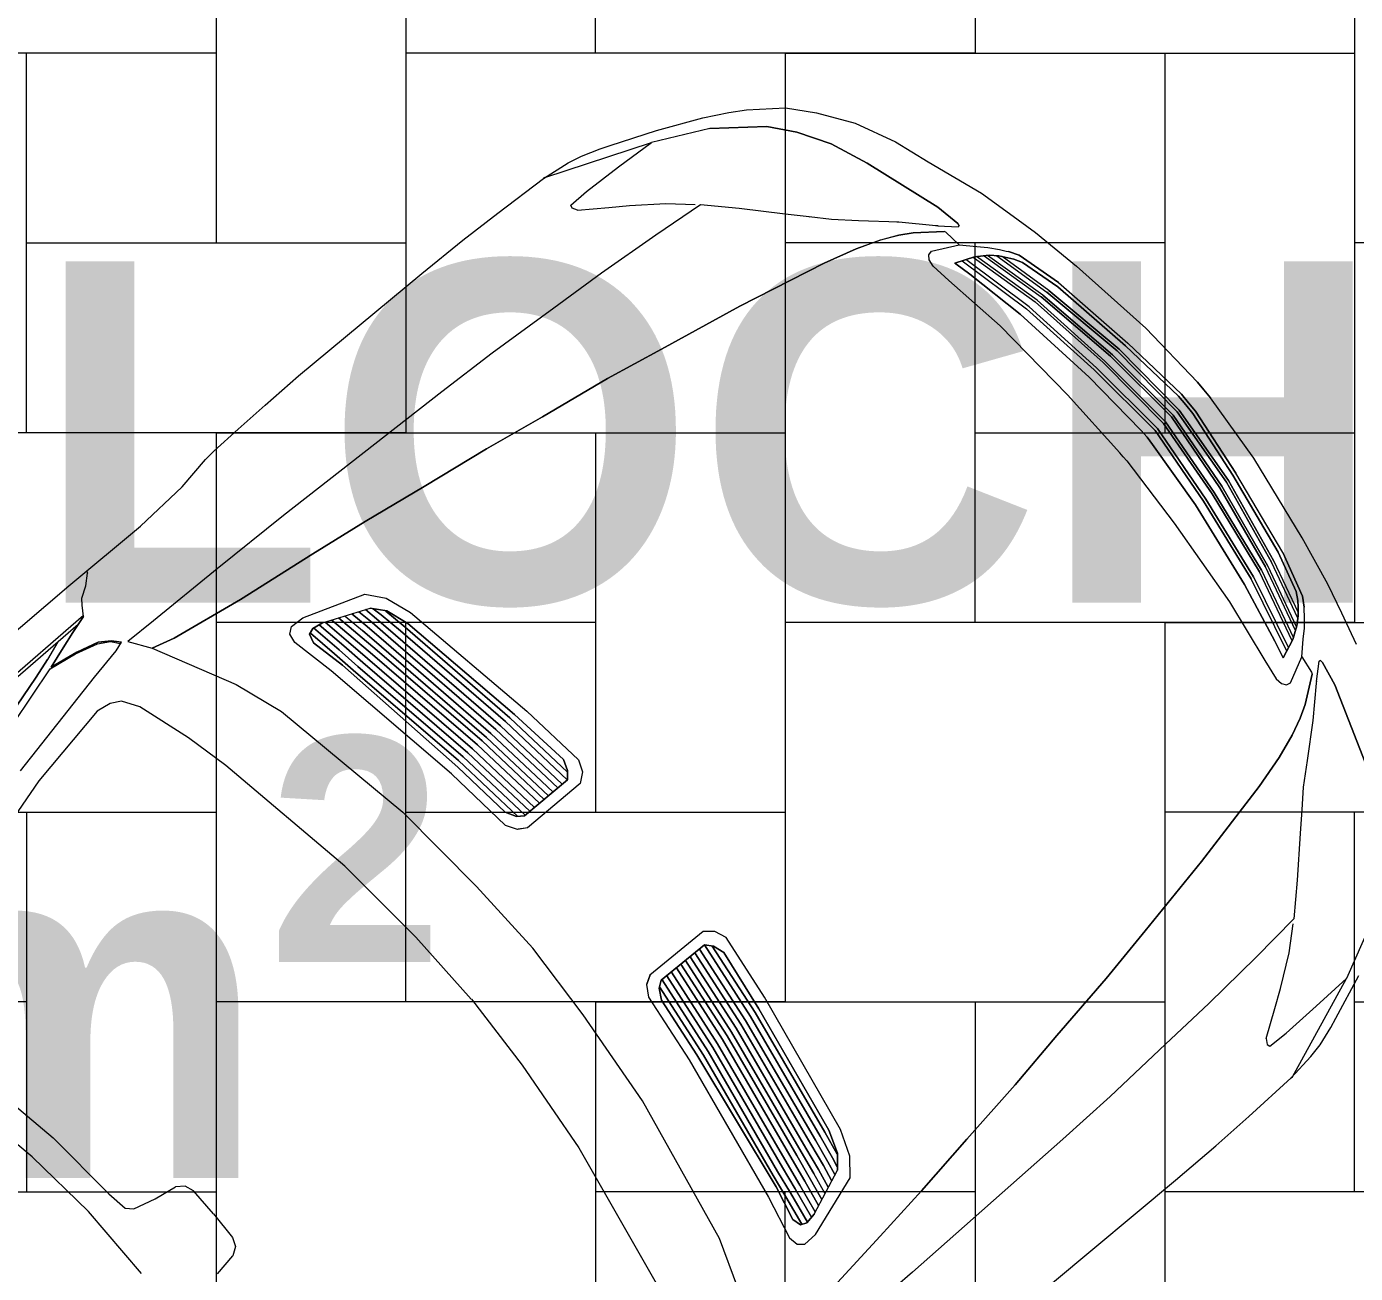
# Model space of a CAD drawing. Header units: millimetres. Extents: x 156050 to 369663, y -269476 to -128786.
# Drawn here: x 265104 to 267206, y -201418 to -199447 of the extents above; entities that cross this region are included whole.
import ezdxf

# ---------------------------------------------------------------- set-up
doc = ezdxf.new("R2010")
doc.units = ezdxf.units.MM
doc.header["$MEASUREMENT"] = 0
doc.set_wipeout_variables(frame=1)
doc.linetypes.add('Wipeout_Contour', pattern=[1000, 0, -1000])
doc.layers.add('Situace - koordinační', color=7, linetype='Continuous')
doc.styles.add('GENEROVANÝ_STYL_1', font='Arial.ttf')
doc.styles.add('GENEROVANÝ_STYL_2', font='Arial Bold.ttf')
doc.dimstyles.new('GENEROVANÝ_STYL__1', dxfattribs={"dimtxt": 600, "dimasz": 456, "dimexe": 0.18, "dimexo": 0.0625, "dimgap": 0, "dimtad": 1, "dimdec": 0, "dimzin": 0, "dimdsep": 46, "dimtxsty": 'GENEROVANÝ_STYL_1', "dimblk": 'ARROWHEAD_2', "dimblk1": 'ARROWHEAD_2', "dimblk2": 'ARROWHEAD_2', "dimcen": 0.09, "dimse1": 1, "dimse2": 1, "dimclrd": 7, "dimclre": 7, "dimclrt": 7, "dimazin": 0, "dimtfac": 1, "dimtdec": 4, "dimtmove": 2, "dimatfit": 3, "dimfxl": 1, "dimtolj": 1, "dimtzin": 0, "dimarcsym": 0})
doc.dimstyles.new('GENEROVANÝ_STYL__2', dxfattribs={"dimtxt": 600, "dimasz": 456, "dimexe": 0.18, "dimexo": 0.0625, "dimgap": 0, "dimtad": 1, "dimdec": 0, "dimzin": 0, "dimdsep": 46, "dimtxsty": 'GENEROVANÝ_STYL_1', "dimblk": 'ARROWHEAD_2', "dimblk1": 'ARROWHEAD_2', "dimblk2": 'ARROWHEAD_2', "dimcen": 0.09, "dimse1": 1, "dimse2": 1, "dimclrd": 7, "dimclre": 7, "dimclrt": 7, "dimazin": 0, "dimtfac": 1, "dimtdec": 4, "dimtmove": 0, "dimatfit": 3, "dimfxl": 1, "dimtolj": 1, "dimtzin": 0, "dimarcsym": 0})

# ---------------------------------------------------------------- blocks, each defined once
blk = doc.blocks.new('*X11')
at = {"layer": 'Situace - koordinační', "color": 253, "linetype": 'Continuous', "lineweight": 13, "true_color": 0xa8a8a8}
for p, q in [((265704.5, -198589.2), (265704.5, -199489.2)), ((266604.5, -198589.2), (266604.5, -199489.2)), ((266004.5, -199489.2), (266004.5, -198889.2)), ((267204.5, -199087.7), (267204.5, -199789.2)), ((265404.5, -199189.2), (265404.5, -199789.2)), ((265704.5, -199189.2), (265704.5, -200089.2)), ((265404.5, -199489.2), (264804.5, -199489.2)), ((265104.5, -200089.2), (265104.5, -199489.2)), ((266604.5, -199489.2), (265704.5, -199489.2)), ((266304.5, -199489.2), (267204.5, -199489.2)), ((266304.5, -199489.2), (266304.5, -200389.2)), ((266904.5, -199489.2), (266904.5, -200089.2)), ((267204.5, -199489.2), (267204.5, -200389.2)), ((265104.5, -199789.2), (265704.5, -199789.2)), ((266904.5, -199789.2), (266304.5, -199789.2)), ((266604.5, -200389.2), (266604.5, -199789.2)), ((267787.8, -199789.2), (267204.5, -199789.2)), ((265704.5, -200089.2), (264804.5, -200089.2)), ((265404.5, -200089.2), (266304.5, -200089.2)), ((265404.5, -200089.2), (265404.5, -200989.2)), ((266004.5, -200089.2), (266004.5, -200689.2)), ((266304.5, -200089.2), (266304.5, -200989.2)), ((266604.5, -200089.2), (267204.5, -200089.2)), ((266004.5, -200389.2), (265404.5, -200389.2)), ((265704.5, -200989.2), (265704.5, -200389.2)), ((267204.5, -200389.2), (266304.5, -200389.2)), ((266904.5, -200389.2), (267804.5, -200389.2)), ((266904.5, -200389.2), (266904.5, -201289.2)), ((264504.5, -200689.2), (265404.5, -200689.2)), ((265104.5, -200689.2), (265104.5, -201289.2)), ((265404.5, -200689.2), (265404.5, -201589.2)), ((265704.5, -200689.2), (266304.5, -200689.2)), ((267504.5, -200689.2), (266904.5, -200689.2)), ((267204.5, -201289.2), (267204.5, -200689.2)), ((265104.5, -200989.2), (264504.5, -200989.2)), ((266304.5, -200989.2), (265404.5, -200989.2)), ((266004.5, -200989.2), (266904.5, -200989.2)), ((266004.5, -200989.2), (266004.5, -201889.2)), ((266604.5, -200989.2), (266604.5, -201589.2)), ((266904.5, -200989.2), (266904.5, -201802.7)), ((267204.5, -200989.2), (267804.5, -200989.2)), ((264804.5, -201289.2), (265404.5, -201289.2)), ((266604.5, -201289.2), (266004.5, -201289.2)), ((266304.5, -201889.2), (266304.5, -201289.2)), ((267522, -201289.2), (266904.5, -201289.2))]:
    blk.add_line(p, q, dxfattribs=at)
blk = doc.blocks.new('výplň_1')
at = {"color": 254, "linetype": 'Wipeout_Contour', "lineweight": 0, "ltscale": 14459165.28293714}
blk.add_wipeout([(257736.9, -202722.8), (257704.5, -202761.1), (257472.8, -203118.3), (257287.4, -203501.5), (257151.3, -203904.9), (257066.6, -204322.1), (257034.6, -204746.6), (257055.8, -205171.8), (257129.9, -205591), (257255.7, -205997.7), (257431.3, -206385.5), (257653.9, -206748.4), (293199.4, -249246.5), (293593.1, -249026.5), (259030.8, -207703.9), (259010.1, -207427.9), (259010.7, -207151.1), (259032.5, -206875.2), (259075.4, -206601.8), (259139.1, -206332.5), (259177.9, -206211.2), (260581.5, -208143.5), (260762.6, -208392.9), (294380.6, -248586.5), (294774.4, -248366.5), (262964.5, -210334.7), (261108.9, -208103.2), (260971.3, -207916.8), (260963.2, -207902.5), (260856.1, -207715.7), (260764.9, -207502.7), (260698.9, -207280.6), (260658.9, -207052.4), (260645.5, -206821.1), (260658.9, -206589.8), (260698.9, -206361.5), (260764.9, -206139.4), (260841.1, -205961.6), (261312, -206453), (268416.5, -200545.4), (264580.3, -195932), (259462.5, -200187.6), (257296.6, -202263.4)], dxfattribs=at).dxf.layer = 'Situace - koordinační'
at = {"layer": 'Situace - koordinační', "color": 253, "linetype": 'Continuous', "lineweight": 13, "true_color": 0xa8a8a8}
blk.add_blockref('*X11', (0, 0), dxfattribs=at)
at = {"layer": 'Situace - koordinační', "color": 7, "lineweight": 13, "insert": (260337.3, -200365.8), "char_height": 540, "width": 7283.52, "attachment_point": 7, "style": 'GENEROVANÝ_STYL_2'}
blk.add_mtext('\\A1;ZPEVNĚNÉ PLOCHY', dxfattribs=at)
at = {"layer": 'Situace - koordinační', "color": 7, "lineweight": 13, "insert": (262298.9, -201425.2), "char_height": 540, "attachment_point": 7, "style": 'GENEROVANÝ_STYL_2'}
blk.add_mtext('\\A1;114,76 m{\\H0.66x;\\S2^  ;}', dxfattribs=at)
blk = doc.blocks.new('Luxusní auto 2 27_2')
at = {"layer": 'Situace - koordinační', "color": 253, "linetype": 'Continuous', "lineweight": 13, "true_color": 0xa8a8a8}
for p, q in [((-202.8, 928.8), (-293.6, 924.6)), ((-133, 931.1), (-202.8, 928.8)), ((-49.6, 932.3), (-133, 931.1)), ((204, 932.3), (-49.6, 932.3)), ((-296.4, 924.6), (-461.3, 859.5)), ((-362.1, 913.6), (-392.5, 903.6)), ((-339.2, 918.8), (-362.1, 913.6)), ((-293.6, 924.6), (-339.2, 918.8)), ((-293.6, 924.6), (-296.4, 924.6)), ((-296.4, 924.6), (-293.6, 924.6)), ((-408.1, 897.3), (-479.4, 868.8)), ((-392.5, 903.6), (-408.1, 897.3)), ((-396.5, 862.9), (-461.3, 859.5)), ((-332.7, 865.5), (-396.5, 862.9)), ((-299.7, 864.5), (-332.7, 865.5)), ((-298.2, 859.8), (-299.7, 864.5)), ((-546.4, 817.5), (-461.3, 859.5)), ((-461.3, 859.5), (-461.4, 859.5)), ((-461.3, 859.5), (-461.4, 859.5)), ((-302.9, 851.7), (-343.7, 823.6)), ((-302.9, 851.7), (-298.2, 859.8)), ((-343.7, 823.6), (-370.9, 805)), ((-370.9, 805), (-417.3, 770.6)), ((46, 768.1), (363.3, 778)), ((363.3, 778), (498, 780.2)), ((-417.3, 770.6), (-451.7, 739.6)), ((-268.4, 750.9), (-174.9, 756.9)), ((-174.9, 756.9), (-54.6, 764.1)), ((-54.6, 764.1), (46, 768.1)), ((-457.5, 733.9), (-372.8, 742.4)), ((-372.8, 742.4), (-268.4, 750.9)), ((-501, 690.3), (-457.5, 733.9)), ((500.4, 719.4), (366.4, 701.5)), ((366.4, 701.4), (500.4, 719.4)), ((366.4, 701.5), (270, 688.1)), ((270, 688.1), (366.4, 701.4)), ((-551.5, 636.9), (-501, 690.3)), ((-551.5, 636.9), (-501, 690.3)), ((270, 688.1), (162.7, 671)), ((162.7, 671), (270, 688.1)), ((49.1, 653.8), (-51.5, 636)), ((-51.5, 635.9), (49.1, 653.8)), ((162.7, 671), (49.1, 653.8)), ((49.1, 653.8), (162.7, 671)), ((-577.5, 609.4), (-551.5, 636.9)), ((-577.5, 609.4), (-551.5, 636.9)), ((-51.5, 636), (-169.3, 616.7)), ((-169.3, 616.7), (-51.5, 635.9)), ((443.2, 634.2), (343.8, 600)), ((465.8, 635), (443.2, 634.2)), ((475.5, 627.4), (465.8, 635)), ((-702.5, 616.1), (-744, 490.9)), ((-744, 490.9), (-702.5, 616.1)), ((-169.3, 616.7), (-264.5, 598.2)), ((-264.5, 598.2), (-169.3, 616.7)), ((424.6, 608), (441.8, 611.1)), ((441.8, 611.1), (424.6, 608)), ((431.5, 558.3), (440.5, 610.8)), ((440.5, 610.8), (431.5, 558.3)), ((441.8, 611.1), (451.6, 607.1)), ((451.6, 607.1), (441.8, 611.1)), ((462.4, 541.1), (478.1, 612)), ((478.1, 612), (475.5, 627.4)), ((591.6, 620.5), (563.8, 541.7)), ((591.6, 620.5), (563.8, 541.7)), ((-602.2, 583.5), (-577.5, 609.4)), ((-578.7, 608.2), (-577.5, 609.4)), ((-264.5, 598.2), (-403.5, 571)), ((-403.5, 571), (-264.5, 598.2)), ((343.8, 600), (322, 573.5)), ((424.6, 608), (351.5, 577.8)), ((373.8, 558.3), (379.9, 589.3)), ((379.9, 589.3), (373.8, 558.3)), ((390.1, 593.4), (383.3, 558.3)), ((392.9, 558.3), (400.1, 597.8)), ((400.1, 597.8), (392.9, 558.3)), ((410.2, 601.8), (402.4, 558.3)), ((402.4, 558.3), (410.2, 601.8)), ((420.5, 606.1), (412.2, 558.3)), ((412.2, 558.3), (420.5, 606.1)), ((421.7, 558.3), (430.4, 608.8)), ((430.4, 608.8), (421.7, 558.3)), ((449.5, 607.9), (441, 558.3)), ((441, 558.3), (449.5, 607.9)), ((455.7, 593), (443, 536.2)), ((443, 536.2), (455.7, 593)), ((451.6, 607.1), (455.7, 593)), ((455.7, 593), (451.6, 607.1)), ((-633.7, 555), (-602.2, 583.5)), ((-403.5, 571), (-549.4, 538)), ((-549.4, 538), (-403.5, 571)), ((322, 573.5), (306.9, 531.8)), ((351.5, 577.8), (333.9, 557.4)), ((333.9, 557.4), (351.5, 577.8)), ((344.9, 558.3), (348.5, 574)), ((348.5, 574), (344.9, 558.3)), ((354.5, 558.3), (358.9, 580.8)), ((358.9, 580.8), (354.5, 558.3)), ((363.9, 558.3), (369.2, 584.9)), ((369.2, 584.9), (363.9, 558.3)), ((-681.4, 512.1), (-633.7, 555)), ((333.9, 557.4), (321.3, 520.8)), ((321.3, 520.8), (333.9, 557.4)), ((335.4, 558.3), (328.3, 519.3)), ((328.3, 519.3), (335.4, 558.3)), ((335.6, 559.4), (335.4, 558.3)), ((335.4, 558.3), (335.6, 559.4)), ((337.9, 519.3), (344.9, 558.3)), ((344.9, 558.3), (337.9, 519.3)), ((348.1, 519.3), (354.5, 558.3)), ((354.5, 558.3), (348.1, 519.3)), ((363.9, 558.3), (357.6, 519.3)), ((357.6, 519.3), (363.9, 558.3)), ((367.5, 519.3), (373.8, 558.3)), ((373.8, 558.3), (367.5, 519.3)), ((383.3, 558.3), (377, 519.3)), ((377, 519.3), (383.3, 558.3)), ((386.1, 519.3), (392.9, 558.3)), ((392.9, 558.3), (386.1, 519.3)), ((402.4, 558.3), (395.6, 519.3)), ((395.6, 519.3), (402.4, 558.3)), ((412.2, 558.3), (405.9, 519.3)), ((405.9, 519.3), (412.2, 558.3)), ((415.4, 519.3), (421.7, 558.3)), ((421.7, 558.3), (415.4, 519.3)), ((425.7, 519.3), (431.5, 558.3)), ((431.5, 558.3), (425.7, 519.3)), ((441, 558.3), (435.1, 519.3)), ((435.1, 519.3), (441, 558.3)), ((-549.4, 538), (-602.8, 523)), ((-602.8, 523), (-549.4, 538)), ((306.9, 531.8), (265.3, 293.9)), ((443, 536.2), (405.7, 295.7)), ((405.7, 295.7), (443, 536.2)), ((420.4, 294), (462.4, 541.1)), ((563.8, 541.7), (518.1, 296.6)), ((563.8, 541.7), (518.1, 296.6)), ((643.4, 289.6), (686.1, 532.4)), ((-722.9, 470.4), (-681.4, 512.1)), ((-681.4, 512.1), (-679, 514.3)), ((-641.1, 509.2), (-668.3, 496.4)), ((-668.3, 496.4), (-641.1, 509.1)), ((-602.8, 523), (-641.1, 509.2)), ((-641.1, 509.1), (-602.8, 523)), ((321.3, 520.8), (283.7, 302.4)), ((283.7, 302.4), (321.3, 520.8)), ((328.3, 519.3), (292.4, 303.1)), ((292.4, 303.1), (328.3, 519.3)), ((301.9, 303), (337.9, 519.3)), ((337.9, 519.3), (301.9, 303)), ((312.1, 303.1), (348.1, 519.3)), ((348.1, 519.3), (312.1, 303.1)), ((357.6, 519.3), (321.5, 303)), ((321.5, 303), (357.6, 519.3)), ((331.4, 303.1), (367.5, 519.3)), ((367.5, 519.3), (331.4, 303.1)), ((377, 519.3), (340.8, 303)), ((340.8, 303), (377, 519.3)), ((349.8, 303.1), (386.1, 519.3)), ((386.1, 519.3), (349.8, 303.1)), ((395.6, 519.3), (359.3, 303)), ((359.3, 303), (395.6, 519.3)), ((369.6, 303.1), (405.9, 519.3)), ((405.9, 519.3), (369.6, 303.1)), ((415.4, 519.3), (378.9, 303)), ((378.9, 303), (415.4, 519.3)), ((388.7, 303.1), (425.7, 519.3)), ((425.7, 519.3), (388.7, 303.1)), ((435.1, 519.3), (398.2, 303)), ((398.2, 303), (435.1, 519.3)), ((-744, 490.9), (-751.7, 451.2)), ((-751.7, 451.2), (-744, 490.9)), ((-688, 484.8), (-727.3, 454.9)), ((-727.3, 454.9), (-688, 484.8)), ((-668.3, 496.4), (-688, 484.8)), ((-688, 484.8), (-668.3, 496.4)), ((-811, 464), (-825, 411.1)), ((-725, 468.4), (-749, 446.4)), ((-725.3, 468.1), (-722.9, 470.4)), ((-722.9, 470.4), (-722.6, 470.8)), ((-751.7, 451.2), (-751.1, 447)), ((-751.1, 447), (-751.7, 451.2)), ((-751.1, 447), (-749, 446.4)), ((-749, 446.4), (-751.1, 447)), ((-731.9, 423.6), (-728.5, 452.3)), ((-731.9, 423.6), (-728.5, 452.3)), ((-692.1, 444.1), (-731.9, 423.6)), ((-728.5, 452.3), (-727.3, 454.9)), ((-728.5, 452.3), (-727.3, 454.9)), ((-685.1, 442.2), (-692.1, 444.1)), ((-680.4, 435.7), (-685.1, 442.2)), ((-731.9, 423.6), (-751.6, 403.7)), ((-683.3, 390.8), (-678.7, 424.2)), ((-678.7, 424.2), (-680.4, 435.7)), ((-825, 411.1), (-837.5, 361.5)), ((-751.6, 403.7), (-764.4, 391.5)), ((-719.4, 401.5), (-749.2, 277.6)), ((-708.4, 405.9), (-738.7, 393.7)), ((-738.7, 393.7), (-708.4, 405.9)), ((-715.2, 377.4), (-708.8, 403.8)), ((-708.8, 403.8), (-715.2, 377.4)), ((-708.8, 403.8), (-708.4, 405.9)), ((-708.4, 405.9), (-708.8, 403.8)), ((-782.8, 277.6), (-755.9, 382.1)), ((-751.3, 385.2), (-779, 277.6)), ((-764.4, 391.5), (-776.2, 377.6)), ((-770.5, 277.6), (-741, 392.1)), ((-757.7, 380.9), (-769, 370.2)), ((-769, 370.2), (-757.7, 380.9)), ((-736.6, 394.5), (-766.7, 277.6)), ((-738.7, 393.7), (-757.7, 380.9)), ((-757.7, 380.9), (-738.7, 393.7)), ((-754.2, 277.6), (-724.9, 399.2)), ((-699.7, 283.7), (-683.3, 390.8)), ((-837.5, 361.5), (-853, 279.3)), ((-795.1, 277.6), (-772.5, 365.8)), ((-794.1, 350.5), (-785.1, 365.6)), ((-785.1, 365.6), (-794.1, 350.5)), ((-766.6, 372.5), (-791, 277.6)), ((-782.9, 368.4), (-785.1, 365.6)), ((-778, 359), (-784, 351.1)), ((-784, 351.1), (-778, 359)), ((-776.2, 377.6), (-782.9, 368.4)), ((-769, 370.2), (-778, 359)), ((-778, 359), (-769, 370.2)), ((-735.8, 277.7), (-715.2, 377.4)), ((-715.2, 377.4), (-735.8, 277.7)), ((-814.7, 277.6), (-794.1, 350.5)), ((-794.1, 350.5), (-814.7, 277.6)), ((-791.3, 338.2), (-809.2, 272.8)), ((-809.2, 272.8), (-791.3, 338.2)), ((-784, 351.1), (-791.3, 338.2)), ((-791.3, 338.2), (-784, 351.1)), ((269.5, 198.4), (283.7, 302.4)), ((283.7, 302.4), (269.5, 198.4)), ((277.3, 178.9), (292.4, 303.1)), ((292.4, 303.1), (277.3, 178.9)), ((285.6, 169.7), (301.9, 303)), ((301.9, 303), (285.6, 169.7)), ((295.8, 169.6), (312.1, 303.1)), ((312.1, 303.1), (295.8, 169.6)), ((321.5, 303), (305.2, 169.6)), ((305.2, 169.6), (321.5, 303)), ((315, 169.5), (331.4, 303.1)), ((331.4, 303.1), (315, 169.5)), ((340.8, 303), (324.5, 169.4)), ((324.5, 169.4), (340.8, 303)), ((333.5, 169.4), (349.8, 303.1)), ((349.8, 303.1), (333.5, 169.4)), ((359.3, 303), (343, 169.4)), ((343, 169.4), (359.3, 303)), ((353.2, 169.4), (369.6, 303.1)), ((369.6, 303.1), (353.2, 169.4)), ((378.9, 303), (362.7, 169.4)), ((362.7, 169.4), (378.9, 303)), ((372.5, 169.4), (388.7, 303.1)), ((388.7, 303.1), (372.5, 169.4)), ((398.2, 303), (382.6, 175.3)), ((382.6, 175.3), (398.2, 303)), ((405.7, 295.7), (393.6, 193.3)), ((393.6, 193.3), (405.7, 295.7)), ((518.1, 296.6), (503.6, 132)), ((518.1, 296.6), (503.6, 132)), ((-853, 279.3), (-874.6, 133.9)), ((-814.7, 277.6), (-837.5, 133.7)), ((-795.1, 277.6), (-820.9, 135.1)), ((-820.9, 135.1), (-795.1, 277.6)), ((-816.8, 135.1), (-791, 277.6)), ((-791, 277.6), (-816.8, 135.1)), ((-782.8, 277.6), (-807.3, 135.1)), ((-807.3, 135.1), (-782.8, 277.6)), ((-803.4, 135.1), (-779, 277.6)), ((-779, 277.6), (-803.4, 135.1)), ((-770.5, 277.6), (-791.7, 135.1)), ((-791.7, 135.1), (-770.5, 277.6)), ((-787.9, 135.1), (-766.7, 277.6)), ((-766.7, 277.6), (-787.9, 135.1)), ((-754.2, 277.6), (-774.7, 135.1)), ((-774.7, 135.1), (-754.2, 277.6)), ((-769.8, 135.1), (-749.2, 277.6)), ((-749.2, 277.6), (-769.8, 135.1)), ((-756.2, 131.4), (-735.8, 277.7)), ((-735.8, 277.7), (-756.2, 131.4)), ((-712.1, 132), (-699.7, 283.7)), ((265.3, 293.9), (251.5, 182.6)), ((406.6, 176.7), (420.4, 294)), ((629, 131.5), (643.4, 289.6)), ((-809.2, 272.8), (-832.1, 133)), ((-832.1, 133), (-809.2, 272.8)), ((275.7, 180.5), (269.5, 198.4)), ((269.5, 198.4), (275.7, 180.5)), ((393.6, 193.3), (384.5, 176.5)), ((384.5, 176.5), (393.6, 193.3)), ((251.5, 182.6), (259.1, 164)), ((285.1, 169.7), (275.7, 180.5)), ((275.7, 180.5), (285.1, 169.7)), ((373.9, 168.9), (285.1, 169.7)), ((285.1, 169.7), (373.9, 168.9)), ((384.5, 176.5), (373.9, 168.9)), ((373.9, 168.9), (384.5, 176.5)), ((396, 159.5), (406.6, 176.7)), ((259.1, 164), (273.5, 152.1)), ((273.5, 152.1), (382.2, 151.3)), ((381.9, 151.3), (395, 159.2)), ((382.2, 151.3), (396, 159.5)), ((-874.6, 133.9), (-882.9, 16.1)), ((-851.1, 17.3), (-837.5, 133.7)), ((-837.5, 133.7), (-851.1, 17.3)), ((-832.1, 133), (-845.5, 17.8)), ((-845.5, 17.8), (-832.1, 133)), ((-820.9, 135.1), (-832.3, 0)), ((-832.3, 0), (-820.9, 135.1)), ((-828.2, 0), (-816.8, 135.1)), ((-816.8, 135.1), (-828.2, 0)), ((-807.3, 135.1), (-820, 0)), ((-820, 0), (-807.3, 135.1)), ((-816.2, 0), (-803.4, 135.1)), ((-803.4, 135.1), (-816.2, 0)), ((-791.7, 135.1), (-803.8, 0)), ((-803.8, 0), (-791.7, 135.1)), ((-799.9, 0), (-787.9, 135.1)), ((-787.9, 135.1), (-799.9, 0)), ((-774.7, 135.1), (-787.3, 0)), ((-787.3, 0), (-774.7, 135.1)), ((-782.4, 0), (-769.8, 135.1)), ((-769.8, 135.1), (-782.4, 0)), ((-765.3, 14.7), (-756.2, 131.4)), ((-756.2, 131.4), (-765.3, 14.7)), ((-717.2, 8.4), (-712.1, 132)), ((503.6, 132), (497.6, 0)), ((503.6, 132), (497.6, 0)), ((623.8, 0.2), (629, 131.5)), ((1160.9, 62.1), (1173.2, 71)), ((1210.3, 77), (1173.2, 71)), ((1154.4, 0), (1155.3, 48.2)), ((1155.3, 48.2), (1160.9, 62.1)), ((-882.9, 0), (-882.9, 16.1)), ((-882.9, 16.1), (-882.9, 0)), ((-882.9, 0), (-882.9, 16.1)), ((-882.9, 16.1), (-882.9, 0)), ((-882.9, 0), (-882.9, -16.1)), ((-882.9, -16.1), (-882.9, 0)), ((-882.9, 0), (-882.9, -16.1)), ((-882.9, -16.1), (-882.9, 0)), ((-851.1, 0), (-851.1, 17.3)), ((-851.1, 17.3), (-851.1, 0)), ((-845.5, 17.8), (-845.6, 0)), ((-845.6, 0), (-845.5, 17.8)), ((-820.9, -135.1), (-832.3, 0)), ((-832.3, 0), (-820.9, -135.1)), ((-828.2, 0), (-816.8, -135.1)), ((-816.8, -135.1), (-828.2, 0)), ((-807.3, -135.1), (-820, 0)), ((-820, 0), (-807.3, -135.1)), ((-816.2, 0), (-803.4, -135.1)), ((-803.4, -135.1), (-816.2, 0)), ((-791.7, -135.1), (-803.8, 0)), ((-803.8, 0), (-791.7, -135.1)), ((-799.9, 0), (-787.9, -135.1)), ((-787.9, -135.1), (-799.9, 0)), ((-774.7, -135.1), (-787.3, 0)), ((-787.3, 0), (-774.7, -135.1)), ((-782.4, 0), (-769.8, -135.1)), ((-769.8, -135.1), (-782.4, 0)), ((-766, 0), (-765.3, 14.7)), ((-765.3, 14.7), (-766, 0)), ((-717.2, 0), (-717.2, 8.4)), ((-717.2, 0), (-717.2, -8.4)), ((503.6, -132), (497.6, 0)), ((503.6, -132), (497.6, 0)), ((1154.4, 0), (1155.3, -48.2)), ((-874.6, -133.9), (-882.9, -16.1)), ((-851.1, 0), (-851.1, -17.3)), ((-851.1, -17.3), (-851.1, 0)), ((-851.1, -17.3), (-837.5, -133.7)), ((-837.5, -133.7), (-851.1, -17.3)), ((-845.5, -17.8), (-845.6, 0)), ((-845.6, 0), (-845.5, -17.8)), ((-832.1, -133), (-845.5, -17.8)), ((-845.5, -17.8), (-832.1, -133)), ((-766, 0), (-765.3, -14.7)), ((-765.3, -14.7), (-766, 0)), ((-765.3, -14.7), (-756.2, -131.4)), ((-756.2, -131.4), (-765.3, -14.7)), ((-717.2, -8.4), (-712.1, -132)), ((623.8, -0.2), (629, -131.5)), ((1302, -0.2), (1304.3, -129.1)), ((1155.3, -48.2), (1160.9, -62.1)), ((1160.9, -62.1), (1173.2, -71)), ((1210.3, -77), (1173.2, -71)), ((1246.2, -86.7), (1210.3, -77)), ((1256.2, -96.1), (1246.2, -86.7)), ((1261.5, -129.8), (1256.2, -96.1)), ((-853, -279.3), (-874.6, -133.9)), ((-814.7, -277.6), (-837.5, -133.7)), ((-809.2, -272.8), (-832.1, -133)), ((-832.1, -133), (-809.2, -272.8)), ((-795.1, -277.6), (-820.9, -135.1)), ((-820.9, -135.1), (-795.1, -277.6)), ((-816.8, -135.1), (-791, -277.6)), ((-791, -277.6), (-816.8, -135.1)), ((-782.8, -277.6), (-807.3, -135.1)), ((-807.3, -135.1), (-782.8, -277.6)), ((-803.4, -135.1), (-779, -277.6)), ((-779, -277.6), (-803.4, -135.1)), ((-770.5, -277.6), (-791.7, -135.1)), ((-791.7, -135.1), (-770.5, -277.6)), ((-787.9, -135.1), (-766.7, -277.6)), ((-766.7, -277.6), (-787.9, -135.1)), ((-754.2, -277.6), (-774.7, -135.1)), ((-774.7, -135.1), (-754.2, -277.6)), ((-769.8, -135.1), (-749.2, -277.6)), ((-749.2, -277.6), (-769.8, -135.1)), ((-756.2, -131.4), (-735.8, -277.7)), ((-735.8, -277.7), (-756.2, -131.4)), ((-712.1, -132), (-699.7, -283.7)), ((518.1, -296.6), (503.6, -132)), ((518.1, -296.6), (503.6, -132)), ((629, -131.5), (643.4, -289.6)), ((1272.6, -254.6), (1261.5, -129.8)), ((1304.3, -129.1), (1317.3, -252.4)), ((251.5, -182.6), (259.1, -164)), ((259.1, -164), (273.5, -152.1)), ((273.5, -152.1), (382.2, -151.3)), ((381.9, -151.3), (395, -159.2)), ((382.2, -151.3), (396, -159.5)), ((396, -159.5), (406.6, -176.7)), ((265.3, -293.9), (251.5, -182.6)), ((275.7, -180.5), (269.5, -198.4)), ((269.5, -198.4), (275.7, -180.5)), ((285.1, -169.7), (275.7, -180.5)), ((275.7, -180.5), (285.1, -169.7)), ((277.3, -178.9), (292.4, -303.1)), ((292.4, -303.1), (277.3, -178.9)), ((373.9, -168.9), (285.1, -169.7)), ((285.1, -169.7), (373.9, -168.9)), ((285.6, -169.7), (301.9, -303)), ((301.9, -303), (285.6, -169.7)), ((295.8, -169.6), (312.1, -303.1)), ((312.1, -303.1), (295.8, -169.6)), ((321.5, -303), (305.2, -169.6)), ((305.2, -169.6), (321.5, -303)), ((315, -169.5), (331.4, -303.1)), ((331.4, -303.1), (315, -169.5)), ((340.8, -303), (324.5, -169.4)), ((324.5, -169.4), (340.8, -303)), ((333.5, -169.4), (349.8, -303.1)), ((349.8, -303.1), (333.5, -169.4)), ((359.3, -303), (343, -169.4)), ((343, -169.4), (359.3, -303)), ((353.2, -169.4), (369.6, -303.1)), ((369.6, -303.1), (353.2, -169.4)), ((378.9, -303), (362.7, -169.4)), ((362.7, -169.4), (378.9, -303)), ((372.5, -169.4), (388.7, -303.1)), ((388.7, -303.1), (372.5, -169.4)), ((384.5, -176.5), (373.9, -168.9)), ((373.9, -168.9), (384.5, -176.5)), ((398.2, -303), (382.6, -175.3)), ((382.6, -175.3), (398.2, -303)), ((393.6, -193.3), (384.5, -176.5)), ((384.5, -176.5), (393.6, -193.3)), ((406.6, -176.7), (420.4, -294)), ((269.5, -198.4), (283.7, -302.4)), ((283.7, -302.4), (269.5, -198.4)), ((405.7, -295.7), (393.6, -193.3)), ((393.6, -193.3), (405.7, -295.7)), ((-791.3, -338.2), (-809.2, -272.8)), ((-809.2, -272.8), (-791.3, -338.2)), ((1304.3, -431.1), (1272.6, -254.6)), ((1317.3, -252.4), (1349, -424.2)), ((-837.5, -361.5), (-853, -279.3)), ((-814.7, -277.6), (-794.1, -350.5)), ((-794.1, -350.5), (-814.7, -277.6)), ((-795.1, -277.6), (-772.5, -365.8)), ((-766.6, -372.5), (-791, -277.6)), ((-782.8, -277.6), (-755.9, -382.1)), ((-751.3, -385.2), (-779, -277.6)), ((-770.5, -277.6), (-741, -392.1)), ((-736.6, -394.5), (-766.7, -277.6)), ((-754.2, -277.6), (-724.9, -399.2)), ((-719.4, -401.5), (-749.2, -277.6)), ((-735.8, -277.7), (-715.2, -377.4)), ((-715.2, -377.4), (-735.8, -277.7)), ((-699.7, -283.7), (-683.3, -390.8)), ((306.9, -531.8), (265.3, -293.9)), ((420.4, -294), (462.4, -541.1)), ((643.4, -289.6), (686.1, -532.4)), ((321.3, -520.8), (283.7, -302.4)), ((283.7, -302.4), (321.3, -520.8)), ((328.3, -519.3), (292.4, -303.1)), ((292.4, -303.1), (328.3, -519.3)), ((301.9, -303), (337.9, -519.3)), ((337.9, -519.3), (301.9, -303)), ((312.1, -303.1), (348.1, -519.3)), ((348.1, -519.3), (312.1, -303.1)), ((357.6, -519.3), (321.5, -303)), ((321.5, -303), (357.6, -519.3)), ((331.4, -303.1), (367.5, -519.3)), ((367.5, -519.3), (331.4, -303.1)), ((377, -519.3), (340.8, -303)), ((340.8, -303), (377, -519.3)), ((349.8, -303.1), (386.1, -519.3)), ((386.1, -519.3), (349.8, -303.1)), ((395.6, -519.3), (359.3, -303)), ((359.3, -303), (395.6, -519.3)), ((369.6, -303.1), (405.9, -519.3)), ((405.9, -519.3), (369.6, -303.1)), ((415.4, -519.3), (378.9, -303)), ((378.9, -303), (415.4, -519.3)), ((388.7, -303.1), (425.7, -519.3)), ((425.7, -519.3), (388.7, -303.1)), ((435.1, -519.3), (398.2, -303)), ((398.2, -303), (435.1, -519.3)), ((443, -536.2), (405.7, -295.7)), ((405.7, -295.7), (443, -536.2)), ((563.8, -541.7), (518.1, -296.6)), ((563.8, -541.7), (518.1, -296.6)), ((-794.1, -350.5), (-785.1, -365.6)), ((-785.1, -365.6), (-794.1, -350.5)), ((-784, -351.1), (-791.3, -338.2)), ((-791.3, -338.2), (-784, -351.1)), ((-778, -359), (-784, -351.1)), ((-784, -351.1), (-778, -359)), ((-825, -411.1), (-837.5, -361.5)), ((-782.9, -368.4), (-785.1, -365.6)), ((-776.2, -377.6), (-782.9, -368.4)), ((-769, -370.2), (-778, -359)), ((-778, -359), (-769, -370.2)), ((-764.4, -391.5), (-776.2, -377.6)), ((-757.7, -380.9), (-769, -370.2)), ((-769, -370.2), (-757.7, -380.9)), ((-715.2, -377.4), (-708.8, -403.8)), ((-708.8, -403.8), (-715.2, -377.4)), ((-751.6, -403.7), (-764.4, -391.5)), ((-738.7, -393.7), (-757.7, -380.9)), ((-757.7, -380.9), (-738.7, -393.7)), ((-708.4, -405.9), (-738.7, -393.7)), ((-738.7, -393.7), (-708.4, -405.9)), ((-683.3, -390.8), (-678.7, -424.2)), ((-811, -464), (-825, -411.1)), ((-731.9, -423.6), (-751.6, -403.7)), ((-708.8, -403.8), (-708.4, -405.9)), ((-708.4, -405.9), (-708.8, -403.8)), ((-692.1, -444.1), (-731.9, -423.6)), ((-731.9, -423.6), (-728.5, -452.3)), ((-731.9, -423.6), (-728.5, -452.3)), ((-680.4, -435.7), (-685.1, -442.2)), ((-678.7, -424.2), (-680.4, -435.7)), ((-751.7, -451.2), (-751.1, -447)), ((-751.1, -447), (-751.7, -451.2)), ((-744, -490.9), (-751.7, -451.2)), ((-751.7, -451.2), (-744, -490.9)), ((-751.1, -447), (-749, -446.4)), ((-749, -446.4), (-751.1, -447)), ((-725, -468.4), (-749, -446.4)), ((-728.5, -452.3), (-727.3, -454.9)), ((-728.5, -452.3), (-727.3, -454.9)), ((-688, -484.8), (-727.3, -454.9)), ((-727.3, -454.9), (-688, -484.8)), ((-685.1, -442.2), (-692.1, -444.1)), ((-778.3, -556.1), (-811, -464)), ((-725.3, -468.1), (-722.9, -470.4)), ((-722.9, -470.4), (-722.6, -470.8)), ((-722.9, -470.4), (-681.4, -512.1)), ((-702.5, -616.1), (-744, -490.9)), ((-744, -490.9), (-702.5, -616.1)), ((-668.3, -496.4), (-688, -484.8)), ((-688, -484.8), (-668.3, -496.4)), ((-641.1, -509.2), (-668.3, -496.4)), ((-668.3, -496.4), (-641.1, -509.1)), ((-681.4, -512.1), (-633.7, -555)), ((-681.4, -512.1), (-679, -514.3)), ((-641.1, -509.1), (-602.8, -523)), ((-602.8, -523), (-641.1, -509.2)), ((-549.4, -538), (-602.8, -523)), ((-602.8, -523), (-549.4, -538)), ((333.9, -557.4), (321.3, -520.8)), ((321.3, -520.8), (333.9, -557.4)), ((335.4, -558.3), (328.3, -519.3)), ((328.3, -519.3), (335.4, -558.3)), ((337.9, -519.3), (344.9, -558.3)), ((344.9, -558.3), (337.9, -519.3)), ((348.1, -519.3), (354.5, -558.3)), ((354.5, -558.3), (348.1, -519.3)), ((363.9, -558.3), (357.6, -519.3)), ((357.6, -519.3), (363.9, -558.3)), ((367.5, -519.3), (373.8, -558.3)), ((373.8, -558.3), (367.5, -519.3)), ((383.3, -558.3), (377, -519.3)), ((377, -519.3), (383.3, -558.3)), ((386.1, -519.3), (392.9, -558.3)), ((392.9, -558.3), (386.1, -519.3)), ((402.4, -558.3), (395.6, -519.3)), ((395.6, -519.3), (402.4, -558.3)), ((412.2, -558.3), (405.9, -519.3)), ((405.9, -519.3), (412.2, -558.3)), ((415.4, -519.3), (421.7, -558.3)), ((421.7, -558.3), (415.4, -519.3)), ((425.7, -519.3), (431.5, -558.3)), ((431.5, -558.3), (425.7, -519.3)), ((441, -558.3), (435.1, -519.3)), ((435.1, -519.3), (441, -558.3)), ((-403.5, -571), (-549.4, -538)), ((-549.4, -538), (-403.5, -571)), ((322, -573.5), (306.9, -531.8)), ((455.7, -593), (443, -536.2)), ((443, -536.2), (455.7, -593)), ((462.4, -541.1), (478.1, -612)), ((591.6, -620.5), (563.8, -541.7)), ((591.6, -620.5), (563.8, -541.7)), ((686.1, -532.4), (703.6, -603.8)), ((-758.8, -613.2), (-778.3, -556.1)), ((-633.7, -555), (-602.2, -583.5)), ((351.5, -577.8), (333.9, -557.4)), ((333.9, -557.4), (351.5, -577.8)), ((335.6, -559.4), (335.4, -558.3)), ((335.4, -558.3), (335.6, -559.4)), ((344.9, -558.3), (348.5, -574)), ((348.5, -574), (344.9, -558.3)), ((354.5, -558.3), (358.9, -580.8)), ((358.9, -580.8), (354.5, -558.3)), ((363.9, -558.3), (369.2, -584.9)), ((369.2, -584.9), (363.9, -558.3)), ((373.8, -558.3), (379.9, -589.3)), ((379.9, -589.3), (373.8, -558.3)), ((390.1, -593.4), (383.3, -558.3)), ((392.9, -558.3), (400.1, -597.8)), ((400.1, -597.8), (392.9, -558.3)), ((410.2, -601.8), (402.4, -558.3)), ((402.4, -558.3), (410.2, -601.8)), ((420.5, -606.1), (412.2, -558.3)), ((412.2, -558.3), (420.5, -606.1)), ((421.7, -558.3), (430.4, -608.8)), ((430.4, -608.8), (421.7, -558.3)), ((431.5, -558.3), (440.5, -610.8)), ((440.5, -610.8), (431.5, -558.3)), ((449.5, -607.9), (441, -558.3)), ((441, -558.3), (449.5, -607.9)), ((-602.2, -583.5), (-577.5, -609.4)), ((-264.5, -598.2), (-403.5, -571)), ((-403.5, -571), (-264.5, -598.2)), ((343.8, -600), (322, -573.5)), ((424.6, -608), (351.5, -577.8)), ((-578.7, -608.2), (-577.5, -609.4)), ((-577.5, -609.4), (-551.5, -636.9)), ((-577.5, -609.4), (-551.5, -636.9)), ((-169.3, -616.7), (-264.5, -598.2)), ((-264.5, -598.2), (-169.3, -616.7)), ((443.2, -634.2), (343.8, -600)), ((424.6, -608), (441.8, -611.1)), ((441.8, -611.1), (424.6, -608)), ((441.8, -611.1), (451.6, -607.1)), ((451.6, -607.1), (441.8, -611.1)), ((451.6, -607.1), (455.7, -593)), ((455.7, -593), (451.6, -607.1)), ((703.6, -603.8), (731.8, -690.6)), ((-728.5, -676.8), (-758.8, -613.2)), ((-678.1, -676), (-702.5, -616.1)), ((-702.5, -616.1), (-678.1, -676)), ((-51.5, -636), (-169.3, -616.7)), ((-169.3, -616.7), (-51.5, -635.9)), ((475.5, -627.4), (465.8, -635)), ((478.1, -612), (475.5, -627.4)), ((657.2, -749.4), (591.6, -620.5)), ((657.2, -749.4), (591.6, -620.5)), ((-551.5, -636.9), (-501, -690.3)), ((-551.5, -636.9), (-501, -690.3)), ((-51.5, -635.9), (49.1, -653.8)), ((49.1, -653.8), (-51.5, -636)), ((465.8, -635), (443.2, -634.2)), ((929, -702.8), (1154.7, -639.4)), ((162.7, -671), (49.1, -653.8)), ((49.1, -653.8), (162.7, -671)), ((270, -688.1), (162.7, -671)), ((162.7, -671), (270, -688.1)), ((-692.1, -728.4), (-728.5, -676.8)), ((-648.4, -725.1), (-678.1, -676)), ((-678.1, -676), (-648.4, -725.1)), ((-501, -690.3), (-457.5, -733.9)), ((366.4, -701.5), (270, -688.1)), ((270, -688.1), (366.4, -701.4)), ((731.8, -690.6), (748, -715.7)), ((366.4, -701.4), (500.4, -719.4)), ((500.4, -719.4), (366.4, -701.5)), ((787.6, -728.3), (929, -702.8)), ((-659.3, -766.1), (-692.1, -728.4)), ((-617.9, -762.1), (-648.4, -725.1)), ((-648.4, -725.1), (-617.9, -762.1)), ((-457.5, -733.9), (-372.8, -742.4)), ((474.8, -715.9), (474.8, -716)), ((474.8, -716), (474.8, -715.9)), ((476, -716.1), (476, -716.1)), ((620.2, -739.5), (500.4, -719.4)), ((500.4, -719.4), (620.2, -739.4)), ((748, -715.7), (764.4, -724.7)), ((941.1, -733.4), (756.7, -772.5)), ((764.4, -724.7), (787.6, -728.3)), ((-417.3, -770.6), (-451.7, -739.6)), ((-372.8, -742.4), (-268.4, -750.9)), ((-268.4, -750.9), (-174.9, -756.9)), ((620.2, -739.4), (657.2, -749.4)), ((657.2, -749.4), (620.2, -739.5)), ((639.3, -744.6), (639.3, -744.5)), ((680, -782.4), (657.2, -749.4)), ((680, -782.4), (657.2, -749.4)), ((-610.1, -802.9), (-659.3, -766.1)), ((-546.4, -817.5), (-617.9, -762.1)), ((-617.9, -762.1), (-546.4, -817.5)), ((-370.9, -805), (-417.3, -770.6)), ((-174.9, -756.9), (-54.6, -764.1)), ((-54.6, -764.1), (46, -768.1)), ((46, -768.1), (363.3, -778)), ((756.7, -772.5), (703.8, -782.7)), ((363.3, -778), (498, -780.2)), ((498, -780.2), (627.9, -781.6)), ((627.9, -781.6), (680, -782.4)), ((703.8, -782.7), (688.3, -787.6)), ((688.3, -787.6), (699.1, -799.7)), ((699.1, -799.7), (688.3, -787.6)), ((701.4, -799.7), (691.2, -787.4)), ((902, -798.4), (802.2, -827.7)), ((827.6, -831.3), (987.5, -785.6)), ((987.5, -785.6), (827.6, -831.3)), ((-585.6, -817.6), (-610.1, -802.9)), ((-548.9, -837.4), (-585.6, -817.6)), ((-546.4, -817.5), (-461.3, -859.5)), ((-343.7, -823.6), (-370.9, -805)), ((699.1, -799.7), (716.6, -811.5)), ((716.6, -811.5), (699.1, -799.7)), ((719.2, -810.1), (701.4, -799.7)), ((716.6, -811.5), (752.7, -821)), ((752.7, -821), (716.6, -811.5)), ((756.2, -819.9), (719.2, -810.1)), ((-479.4, -868.8), (-548.9, -837.4)), ((-302.9, -851.7), (-343.7, -823.6)), ((765.3, -840), (737.7, -848.9)), ((737.7, -848.9), (765.3, -840)), ((752.7, -821), (798.9, -828.6)), ((798.9, -828.6), (752.7, -821)), ((802.2, -827.7), (756.2, -819.9)), ((798.9, -828.6), (765.3, -840)), ((765.3, -840), (798.9, -828.6)), ((795.9, -841.2), (827.6, -831.3)), ((827.6, -831.3), (795.9, -841.2)), ((798.9, -827.2), (798.9, -828.6)), ((798.9, -828.6), (798.9, -827.2)), ((-461.3, -859.5), (-461.4, -859.5)), ((-461.3, -859.5), (-461.4, -859.5)), ((-296.4, -924.6), (-461.3, -859.5)), ((-396.5, -862.9), (-461.3, -859.5)), ((-302.9, -851.7), (-298.2, -859.8)), ((-298.2, -859.8), (-299.7, -864.5)), ((708.5, -857.6), (698.8, -872.5)), ((883.2, -855.6), (707.5, -859.2)), ((737.7, -848.9), (708.5, -857.6)), ((708.5, -857.6), (737.7, -848.9)), ((712.6, -856.6), (712.7, -856.6)), ((723.1, -853.3), (875.5, -850)), ((765.6, -852.4), (795.9, -841.2)), ((-408.1, -897.3), (-479.4, -868.8)), ((-332.7, -865.5), (-396.5, -862.9)), ((-299.7, -864.5), (-332.7, -865.5)), ((692.1, -881.2), (675, -892.5)), ((698.8, -872.5), (692.1, -881.2)), ((-392.5, -903.6), (-408.1, -897.3)), ((-362.1, -913.6), (-392.5, -903.6)), ((675, -892.5), (660.2, -905.9)), ((-339.2, -918.8), (-362.1, -913.6)), ((-293.6, -924.6), (-339.2, -918.8)), ((-293.6, -924.6), (-296.4, -924.6)), ((-296.4, -924.6), (-293.6, -924.6)), ((-202.8, -928.8), (-293.6, -924.6)), ((457.5, -915.4), (401.9, -924.9)), ((547.8, -909.5), (457.5, -915.4)), ((695.5, -909.4), (547.8, -909.5)), ((658.9, -909.4), (660.2, -905.9)), ((912, -906.7), (695.5, -909.4)), ((-133, -931.1), (-202.8, -928.8)), ((-49.6, -932.3), (-133, -931.1)), ((204, -932.3), (-49.6, -932.3)), ((274.1, -930.3), (204, -932.3)), ((330.9, -928.7), (274.1, -930.3)), ((383.1, -926.4), (330.9, -928.7)), ((401.9, -924.9), (383.1, -926.4))]:
    blk.add_line(p, q, dxfattribs=at)
blk = doc.blocks.new('*D79')
at = {"layer": 'Situace - koordinační', "color": 7, "linetype": 'Continuous', "lineweight": 13, "transparency": 16777216}
for p, q in [((254939.8, -186266.5), (255576.2, -185630.1)), ((255050.6, -185740.9), (255258, -185948.3)), ((255592.7, -185858.7), (254923.4, -186038)), ((255258, -185948.3), (272009.4, -202699.7)), ((271691.2, -203017.9), (272327.6, -202381.5)), ((271674.8, -202789.4), (272344, -202610.1)), ((272009.4, -202699.7), (272216.9, -202907.2))]:
    blk.add_line(p, q, dxfattribs=at)
at = {"layer": 'Situace - koordinační', "color": 7, "lineweight": 13, "transparency": 16777216, "insert": (262965.9, -193486.5), "char_height": 600, "attachment_point": 7, "rotation": 315, "style": 'GENEROVANÝ_STYL_1'}
blk.add_mtext('\\A1;23\\~690', dxfattribs=at)
blk = doc.blocks.new('ARROWHEAD_2')
at = {"color": 0, "linetype": 'Continuous', "lineweight": 0}
for p, q in [((-0.3781, -0.655), (0.3781, 0.655)), ((0, 0), (-1, 0))]:
    blk.add_line(p, q, dxfattribs=at)
blk = doc.blocks.new('*D80')
at = {"layer": 'Situace - koordinační', "color": 7, "linetype": 'Continuous', "lineweight": 13, "transparency": 16777216}
for p, q in [((257857, -183789.7), (257220.6, -184426.1)), ((257538.8, -184107.9), (257331.4, -183900.5)), ((257873.4, -184018.3), (257204.2, -184197.6)), ((274226.9, -200796), (257538.8, -184107.9)), ((274545.1, -200477.8), (273908.7, -201114.2)), ((273892.3, -200885.7), (274561.5, -200706.4)), ((274434.4, -201003.5), (274226.9, -200796))]:
    blk.add_line(p, q, dxfattribs=at)
at = {"layer": 'Situace - koordinační', "color": 7, "lineweight": 13, "transparency": 16777216, "insert": (265077.9, -191477.3), "char_height": 600, "attachment_point": 7, "rotation": 315, "style": 'GENEROVANÝ_STYL_1'}
blk.add_mtext('\\A1;23\\~600', dxfattribs=at)
blk = doc.blocks.new('*D88')
at = {"layer": 'Situace - koordinační', "color": 7, "linetype": 'Continuous', "lineweight": 13, "transparency": 16777216}
for p, q in [((259118.7, -200478), (259806.3, -199897.3)), ((259273.2, -199963.5), (259462.5, -200187.6)), ((259803.5, -200126.4), (259121.6, -200248.8)), ((259462.5, -200187.6), (265920.8, -207835.5)), ((265577, -208125.8), (266264.6, -207545.1)), ((265579.9, -207896.7), (266261.8, -207774.2)), ((265920.8, -207835.5), (266110.1, -208059.6))]:
    blk.add_line(p, q, dxfattribs=at)
at = {"layer": 'Situace - koordinační', "color": 7, "lineweight": 13, "transparency": 16777216, "insert": (262118.2, -203146.4), "char_height": 600, "attachment_point": 7, "rotation": 310.1798, "style": 'GENEROVANÝ_STYL_1'}
blk.add_mtext('\\A1;10\\~010', dxfattribs=at)
blk = doc.blocks.new('*D90')
at = {"layer": 'Situace - koordinační', "color": 7, "linetype": 'Continuous', "lineweight": 13, "transparency": 16777216}
for p, q in [((277279, -199261.3), (277859.7, -199949)), ((277630.6, -199946.1), (277508.1, -199264.2)), ((277793.5, -199415.8), (277569.3, -199605.1)), ((277569.3, -199605.1), (266712.7, -208773.2)), ((266422.4, -208429.4), (267003, -209117)), ((266651.5, -208432.2), (266773.9, -209114.1)), ((266712.7, -208773.2), (266488.5, -208962.5))]:
    blk.add_line(p, q, dxfattribs=at)
at = {"layer": 'Situace - koordinační', "color": 7, "lineweight": 13, "transparency": 16777216, "insert": (271102.1, -204909.4), "char_height": 600, "attachment_point": 7, "rotation": 40.1798, "style": 'GENEROVANÝ_STYL_1'}
blk.add_mtext('\\A1;14\\~210', dxfattribs=at)
blk = doc.blocks.new('*D91')
at = {"layer": 'Situace - koordinační', "color": 7, "linetype": 'Continuous', "lineweight": 13, "transparency": 16777216}
for p, q in [((278246.8, -200407.4), (278827.5, -201095)), ((278598.3, -201092.1), (278475.9, -200410.2)), ((278761.3, -200561.9), (278537.1, -200751.2)), ((278537.1, -200751.2), (265396, -211848.4)), ((265105.7, -211504.5), (265686.3, -212192.2)), ((265334.8, -211507.4), (265457.2, -212189.3)), ((265396, -211848.4), (265171.8, -212037.7))]:
    blk.add_line(p, q, dxfattribs=at)
at = {"layer": 'Situace - koordinační', "color": 7, "lineweight": 13, "transparency": 16777216, "insert": (270927.7, -207020), "char_height": 600, "attachment_point": 7, "rotation": 40.1798, "style": 'GENEROVANÝ_STYL_1'}
blk.add_mtext('\\A1;17\\~200', dxfattribs=at)

msp = doc.modelspace()

# ---------------------------------------------------------------- block references
at = {"layer": 'Situace - koordinační', "color": 253, "linetype": 'Continuous', "lineweight": 13, "true_color": 0xa8a8a8}
msp.add_blockref('výplň_1', (0, 0), dxfattribs=at)

# ---------------------------------------------------------------- next in the draw order: block references
at = {"layer": 'Situace - koordinační', "color": 146, "linetype": 'Continuous', "lineweight": 13, "true_color": 0x1a4f6e, "zscale": 1000, "rotation": 219.744839554631}
msp.add_blockref('Luxusní auto 2 27_2', (266287.6, -200586), dxfattribs=at)

# ---------------------------------------------------------------- next in the draw order: dimensions: what is measured, and where the dimension line sits
at = {"layer": 'Situace - koordinační', "color": 7, "linetype": 'Continuous', "lineweight": 13}
for base, p1, p2, angle, dimstyle, picture, middle, turn in [((257538.839, -184107.9469), (274226.9042, -200796.0121), (257538.839, -184107.9469), 135, 'GENEROVANÝ_STYL__2', '*D80', (266205.8489, -192180.9871), 315), ((272009.4, -202699.7), (254924.6, -186281.8), (272009.4, -202699.7), 315, 'GENEROVANÝ_STYL__1', '*D79', (264093.8, -194190.1), 315), ((266712.7, -208773.2), (277569.3, -199605.1), (266712.7, -208773.2), 220.1798, 'GENEROVANÝ_STYL__2', '*D90', (271898.1, -203844.5), 40.1798), ((265920.8, -207835.5), (259462.5, -200187.6), (265920.8, -207835.5), 310.1798, 'GENEROVANÝ_STYL__1', '*D88', (263183, -203942.4), 310.1798), ((265396, -211848.4), (278537.1, -200751.2), (265396, -211848.4), 220.1798, 'GENEROVANÝ_STYL__2', '*D91', (271723.7, -205955.2), 40.1798)]:
    dim = msp.add_linear_dim(base=base, p1=p1, p2=p2, angle=angle, dimstyle=dimstyle, dxfattribs=at)
    dim.commit()
    dim.dimension.update_dxf_attribs({"geometry": picture, "text_midpoint": middle, "dimtype": 160, "text_rotation": turn})

doc.saveas('drawing.dxf')
